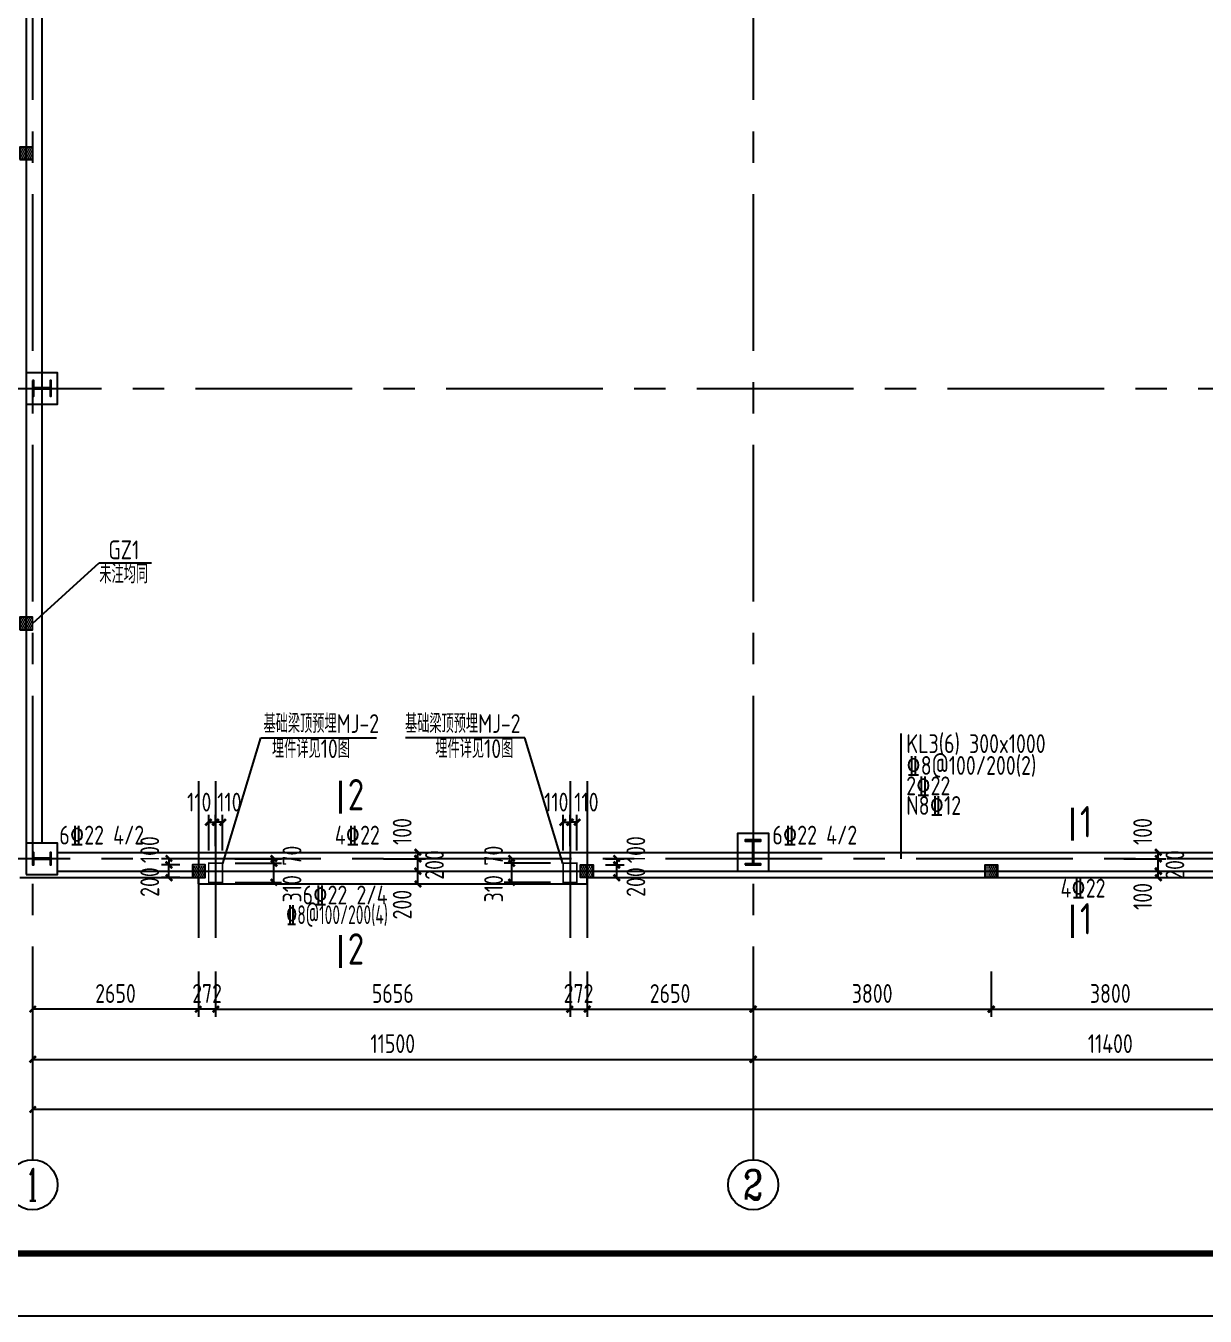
# Model space of a CAD drawing. Header units: millimetres. Extents: x 866309 to 879639, y 39442 to 44891.
# Drawn here: x 869494.7 to 869682.9, y 39448.6 to 39654.4 of the extents above; entities that cross this region are included whole.
import ezdxf
from ezdxf.enums import TextEntityAlignment as Align

# ---------------------------------------------------------------- set-up
doc = ezdxf.new("R2010")
doc.units = ezdxf.units.MM
doc.header["$LTSCALE"] = 1000
doc.header["$MEASUREMENT"] = 0
doc.linetypes.add('CENTER', pattern=[2, 1.25, -0.25, 0.25, -0.25])
doc.linetypes.add('DOTE', pattern=[2.42, 2, -0.2, 0.02, -0.2])
doc.layers.add('1', color=4, linetype='Continuous', lineweight=70)
for name, color, linetype in [('AXIS', 3, 'Continuous'), ('AXIS_TEXT', 7, 'Continuous'), ('DIM', 7, 'Continuous'), ('DOTE', 1, 'DOTE'), ('M_Prof', 2, 'Continuous'), ('PUB_DIM', 3, 'Continuous'), ('尺寸标注', 7, 'Continuous'), ('层14', 2, 'Continuous'), ('标注', 7, 'Continuous'), ('梁', 4, 'Continuous'), ('梁集中标注', 2, 'Continuous')]:
    doc.layers.add(name, color=color, linetype=linetype)
doc.styles.add('_TCH_AXIS', font='COMPLEX', dxfattribs={"bigfont": 'GBCBIG'})
doc.styles.add('COMPLEX', font='COMPLEX')
doc.styles.add('GBHZ', font='gbenor.shx', dxfattribs={"width": 0.9, "bigfont": 'gbcbig.shx'})
doc.dimstyles.new('Y100', dxfattribs={"dimscale": 0, "dimtxt": 3, "dimasz": 0.01, "dimexe": 1.2, "dimexo": 2, "dimgap": 1, "dimtad": 1, "dimdec": 0, "dimlfac": 100, "dimzin": 0, "dimdsep": 46, "dimtxsty": 'GBHZ', "dimblk": 'DX', "dimcen": 0.09, "dimdle": 1, "dimclrd": 7, "dimclre": 7, "dimclrt": 7, "dimadec": 0, "dimazin": 0, "dimtfac": 1, "dimtdec": 0, "dimtix": 1, "dimtmove": 2, "dimatfit": 3, "dimldrblk": 'DX', "dimfxl": 0, "dimtolj": 1, "dimtzin": 0, "dimarcsym": 0})
pattern_1 = [(0, (0.5, 0), (0.15625, 0.3125), [0, -0.3125])]

# ---------------------------------------------------------------- blocks, each defined once
blk = doc.blocks.new('_AXISO')
blk.add_circle((0, 0), 0.5)
at = {"layer": 'AXIS_TEXT', "style": 'COMPLEX', "width": 1.041667}
blk.add_attdef('A', text='', height=0.56, dxfattribs=at).set_placement((-0.25, -0.28), (0.25, -0.28), align=Align.FIT)
blk = doc.blocks.new('DX')
at = {"color": 0, "linetype": 'ByBlock', "const_width": 40}
blk.add_lwpolyline([(-54, -51), (46, 49)], dxfattribs=at)
blk = doc.blocks.new('*D1641')
at = {"layer": 'Defpoints', "color": 0, "transparency": 16777216}
for p in [(869495.8, 39505.59), (869610.8, 39505.59), (869610.8, 39489.59)]:
    blk.add_point(p, dxfattribs=at)
at = {"layer": 'dim', "color": 7, "lineweight": -2, "transparency": 16777216}
for p, q in [((869495.8, 39503.59), (869495.8, 39488.39)), ((869610.8, 39503.59), (869610.8, 39488.39)), ((869495.81, 39489.59), (869610.79, 39489.59))]:
    blk.add_line(p, q, dxfattribs=at)
at = {"layer": 'dim', "color": 7, "lineweight": -2, "transparency": 16777216, "xscale": 0.01, "yscale": 0.01, "zscale": 0.01, "rotation": 180}
blk.add_blockref('DX', (869495.8, 39489.59), dxfattribs=at)
at = {"layer": 'dim', "color": 7, "lineweight": -2, "transparency": 16777216, "xscale": 0.01, "yscale": 0.01, "zscale": 0.01}
blk.add_blockref('DX', (869610.8, 39489.59), dxfattribs=at)
at = {"layer": 'dim', "color": 7, "transparency": 16777216, "insert": (869553.3, 39492.09), "char_height": 3, "attachment_point": 5, "style": 'GBHZ'}
blk.add_mtext('\\A1;11500', dxfattribs=at)
blk = doc.blocks.new('*D1642')
at = {"layer": 'Defpoints', "color": 0, "transparency": 16777216}
for p in [(869610.8, 39505.59), (869724.8, 39505.59), (869724.8, 39489.59)]:
    blk.add_point(p, dxfattribs=at)
at = {"layer": 'dim', "color": 7, "lineweight": -2, "transparency": 16777216}
for p, q in [((869610.8, 39503.59), (869610.8, 39488.39)), ((869724.8, 39503.59), (869724.8, 39488.39)), ((869610.81, 39489.59), (869724.79, 39489.59))]:
    blk.add_line(p, q, dxfattribs=at)
at = {"layer": 'dim', "color": 7, "lineweight": -2, "transparency": 16777216, "xscale": 0.01, "yscale": 0.01, "zscale": 0.01, "rotation": 180}
blk.add_blockref('DX', (869610.8, 39489.59), dxfattribs=at)
at = {"layer": 'dim', "color": 7, "lineweight": -2, "transparency": 16777216, "xscale": 0.01, "yscale": 0.01, "zscale": 0.01}
blk.add_blockref('DX', (869724.8, 39489.59), dxfattribs=at)
at = {"layer": 'dim', "color": 7, "transparency": 16777216, "insert": (869667.8, 39492.09), "char_height": 3, "attachment_point": 5, "style": 'GBHZ'}
blk.add_mtext('\\A1;11400', dxfattribs=at)
blk = doc.blocks.new('*D1647')
at = {"layer": 'Defpoints', "color": 0, "transparency": 16777216}
for p in [(869495.8, 39505.59), (869965.8, 39505.59), (869495.8, 39481.59)]:
    blk.add_point(p, dxfattribs=at)
at = {"layer": 'dim', "color": 7, "lineweight": -2, "transparency": 16777216}
for p, q in [((869495.8, 39503.59), (869495.8, 39480.39)), ((869965.8, 39503.59), (869965.8, 39480.39)), ((869965.79, 39481.59), (869495.81, 39481.59))]:
    blk.add_line(p, q, dxfattribs=at)
at = {"layer": 'dim', "color": 7, "lineweight": -2, "transparency": 16777216, "xscale": 0.01, "yscale": 0.01, "zscale": 0.01, "rotation": 180}
blk.add_blockref('DX', (869495.8, 39481.59), dxfattribs=at)
at = {"layer": 'dim', "color": 7, "lineweight": -2, "transparency": 16777216, "xscale": 0.01, "yscale": 0.01, "zscale": 0.01}
blk.add_blockref('DX', (869965.8, 39481.59), dxfattribs=at)
at = {"layer": 'dim', "color": 7, "transparency": 16777216, "insert": (869730.8, 39484.09), "char_height": 3, "attachment_point": 5, "style": 'GBHZ'}
blk.add_mtext('\\A1;47000', dxfattribs=at)
blk = doc.blocks.new('*D4614')
at = {"layer": 'Defpoints', "color": 0, "transparency": 16777216}
for p in [(869525.02, 39505.59), (869581.58, 39505.59), (869581.58, 39497.59)]:
    blk.add_point(p, dxfattribs=at)
at = {"layer": '层14', "color": 7, "lineweight": -2, "transparency": 16777216}
for p, q in [((869525.02, 39503.59), (869525.02, 39496.39)), ((869581.58, 39503.59), (869581.58, 39496.39)), ((869525.03, 39497.59), (869581.57, 39497.59))]:
    blk.add_line(p, q, dxfattribs=at)
at = {"layer": '层14', "color": 7, "lineweight": -2, "transparency": 16777216, "xscale": 0.01, "yscale": 0.01, "zscale": 0.01, "rotation": 180}
blk.add_blockref('DX', (869525.02, 39497.59), dxfattribs=at)
at = {"layer": '层14', "color": 7, "lineweight": -2, "transparency": 16777216, "xscale": 0.01, "yscale": 0.01, "zscale": 0.01}
blk.add_blockref('DX', (869581.58, 39497.59), dxfattribs=at)
at = {"layer": '层14', "color": 7, "transparency": 16777216, "insert": (869553.3, 39500.09), "char_height": 3, "attachment_point": 5, "style": 'GBHZ'}
blk.add_mtext('\\A1;5656', dxfattribs=at)
blk = doc.blocks.new('*D4615')
at = {"layer": 'Defpoints', "color": 0, "transparency": 16777216}
for p in [(869581.58, 39527.4), (869581.58, 39521.59), (869582.68, 39520.89)]:
    blk.add_point(p, dxfattribs=at)
at = {"layer": '标注', "color": 7, "lineweight": -2, "transparency": 16777216}
for p, q in [((869581.58, 39523.59), (869581.58, 39528.6)), ((869582.68, 39522.89), (869582.68, 39528.6)), ((869581.57, 39527.4), (869581.56, 39527.4)), ((869582.68, 39527.4), (869581.58, 39527.4)), ((869582.69, 39527.4), (869582.7, 39527.4))]:
    blk.add_line(p, q, dxfattribs=at)
at = {"layer": '标注', "color": 7, "lineweight": -2, "transparency": 16777216, "xscale": 0.01, "yscale": 0.01, "zscale": 0.01}
blk.add_blockref('DX', (869581.58, 39527.4), dxfattribs=at)
at = {"layer": '标注', "color": 7, "lineweight": -2, "transparency": 16777216, "xscale": 0.01, "yscale": 0.01, "zscale": 0.01, "rotation": 180}
blk.add_blockref('DX', (869582.68, 39527.4), dxfattribs=at)
at = {"layer": '标注', "color": 7, "transparency": 16777216, "insert": (869584.2, 39530.61), "char_height": 3, "attachment_point": 5, "style": 'GBHZ'}
blk.add_mtext('\\A1;110', dxfattribs=at)
blk = doc.blocks.new('*D4616')
at = {"layer": 'Defpoints', "color": 0, "transparency": 16777216}
for p in [(869581.58, 39527.4), (869580.48, 39520.89), (869581.58, 39521.59)]:
    blk.add_point(p, dxfattribs=at)
at = {"layer": '标注', "color": 7, "lineweight": -2, "transparency": 16777216}
for p, q in [((869580.48, 39522.89), (869580.48, 39528.6)), ((869581.58, 39523.59), (869581.58, 39528.6)), ((869580.47, 39527.4), (869580.46, 39527.4)), ((869580.48, 39527.4), (869581.58, 39527.4)), ((869581.59, 39527.4), (869581.6, 39527.4))]:
    blk.add_line(p, q, dxfattribs=at)
at = {"layer": '标注', "color": 7, "lineweight": -2, "transparency": 16777216, "xscale": 0.01, "yscale": 0.01, "zscale": 0.01}
blk.add_blockref('DX', (869580.48, 39527.4), dxfattribs=at)
at = {"layer": '标注', "color": 7, "lineweight": -2, "transparency": 16777216, "xscale": 0.01, "yscale": 0.01, "zscale": 0.01, "rotation": 180}
blk.add_blockref('DX', (869581.58, 39527.4), dxfattribs=at)
at = {"layer": '标注', "color": 7, "transparency": 16777216, "insert": (869579.39, 39530.61), "char_height": 3, "attachment_point": 5, "style": 'GBHZ'}
blk.add_mtext('\\A1;110', dxfattribs=at)
blk = doc.blocks.new('*D4617')
at = {"layer": 'Defpoints', "color": 0, "transparency": 16777216}
for p in [(869572.27, 39520.89), (869580.48, 39520.89), (869580.48, 39517.79)]:
    blk.add_point(p, dxfattribs=at)
at = {"layer": '标注', "color": 7, "lineweight": -2, "transparency": 16777216}
for p, q in [((869578.48, 39520.89), (869571.07, 39520.89)), ((869572.27, 39517.8), (869572.27, 39520.88)), ((869578.48, 39517.79), (869571.07, 39517.79))]:
    blk.add_line(p, q, dxfattribs=at)
at = {"layer": '标注', "color": 7, "lineweight": -2, "transparency": 16777216, "xscale": 0.01, "yscale": 0.01, "zscale": 0.01}
for p, rotation in [((869572.27, 39520.89), 90), ((869572.27, 39517.79), 270)]:
    blk.add_blockref('DX', p, dxfattribs=dict(at, rotation=rotation))
at = {"layer": '标注', "color": 7, "transparency": 16777216, "insert": (869569.39, 39516.8), "char_height": 3, "attachment_point": 5, "rotation": 90, "style": 'GBHZ'}
blk.add_mtext('\\A1;310', dxfattribs=at)
blk = doc.blocks.new('*D4618')
at = {"layer": 'Defpoints', "color": 0, "transparency": 16777216}
for p in [(869572.27, 39521.59), (869580.48, 39520.89), (869580.49, 39521.59)]:
    blk.add_point(p, dxfattribs=at)
at = {"layer": '标注', "color": 7, "lineweight": -2, "transparency": 16777216}
for p, q in [((869578.49, 39521.59), (869571.07, 39521.59)), ((869578.48, 39520.89), (869571.07, 39520.89)), ((869572.27, 39521.6), (869572.27, 39521.61)), ((869572.27, 39520.89), (869572.27, 39521.59)), ((869572.27, 39520.88), (869572.27, 39520.87))]:
    blk.add_line(p, q, dxfattribs=at)
at = {"layer": '标注', "color": 7, "lineweight": -2, "transparency": 16777216, "xscale": 0.01, "yscale": 0.01, "zscale": 0.01}
for p, rotation in [((869572.27, 39521.59), 270), ((869572.27, 39520.89), 90)]:
    blk.add_blockref('DX', p, dxfattribs=dict(at, rotation=rotation))
at = {"layer": '标注', "color": 7, "transparency": 16777216, "insert": (869569.39, 39522.07), "char_height": 3, "attachment_point": 5, "rotation": 90, "style": 'GBHZ'}
blk.add_mtext('\\A1;70', dxfattribs=at)
blk = doc.blocks.new('*D4619')
at = {"layer": 'Defpoints', "color": 0, "transparency": 16777216}
for p in [(869585.27, 39520.59), (869589.03, 39520.59), (869585.27, 39518.59)]:
    blk.add_point(p, dxfattribs=at)
at = {"layer": '标注', "color": 7, "lineweight": -2, "transparency": 16777216}
for p, q in [((869587.27, 39520.59), (869590.23, 39520.59)), ((869589.03, 39520.6), (869589.03, 39520.61)), ((869589.03, 39518.59), (869589.03, 39520.59)), ((869587.27, 39518.59), (869590.23, 39518.59)), ((869589.03, 39518.58), (869589.03, 39518.57))]:
    blk.add_line(p, q, dxfattribs=at)
at = {"layer": '标注', "color": 7, "lineweight": -2, "transparency": 16777216, "xscale": 0.01, "yscale": 0.01, "zscale": 0.01}
for p, rotation in [((869589.03, 39520.59), 270), ((869589.03, 39518.59), 90)]:
    blk.add_blockref('DX', p, dxfattribs=dict(at, rotation=rotation))
at = {"layer": '标注', "color": 7, "transparency": 16777216, "insert": (869592.09, 39517.86), "char_height": 3, "attachment_point": 5, "rotation": 90, "style": 'GBHZ'}
blk.add_mtext('\\A1;200', dxfattribs=at)
blk = doc.blocks.new('*D4620')
at = {"layer": 'Defpoints', "color": 0, "transparency": 16777216}
for p in [(869585.27, 39521.59), (869585.27, 39520.59), (869589.03, 39520.59)]:
    blk.add_point(p, dxfattribs=at)
at = {"layer": '标注', "color": 7, "lineweight": -2, "transparency": 16777216}
for p, q in [((869587.27, 39521.59), (869590.23, 39521.59)), ((869587.27, 39520.59), (869590.23, 39520.59)), ((869589.03, 39521.6), (869589.03, 39521.61)), ((869589.03, 39521.59), (869589.03, 39520.59)), ((869589.03, 39520.58), (869589.03, 39520.57))]:
    blk.add_line(p, q, dxfattribs=at)
at = {"layer": '标注', "color": 7, "lineweight": -2, "transparency": 16777216, "xscale": 0.01, "yscale": 0.01, "zscale": 0.01}
for p, rotation in [((869589.03, 39521.59), 270), ((869589.03, 39520.59), 90)]:
    blk.add_blockref('DX', p, dxfattribs=dict(at, rotation=rotation))
at = {"layer": '标注', "color": 7, "transparency": 16777216, "insert": (869592.09, 39523.03), "char_height": 3, "attachment_point": 5, "rotation": 90, "style": 'GBHZ'}
blk.add_mtext('\\A1;100', dxfattribs=at)
blk = doc.blocks.new('*D4621')
at = {"layer": 'Defpoints', "color": 0, "transparency": 16777216}
for p in [(869581.58, 39505.59), (869584.3, 39505.59), (869584.3, 39497.59)]:
    blk.add_point(p, dxfattribs=at)
at = {"layer": '层14', "color": 7, "lineweight": -2, "transparency": 16777216}
for p, q in [((869581.58, 39503.59), (869581.58, 39496.39)), ((869584.3, 39503.59), (869584.3, 39496.39)), ((869581.57, 39497.59), (869581.56, 39497.59)), ((869581.58, 39497.59), (869584.3, 39497.59)), ((869584.31, 39497.59), (869584.32, 39497.59))]:
    blk.add_line(p, q, dxfattribs=at)
at = {"layer": '层14', "color": 7, "lineweight": -2, "transparency": 16777216, "xscale": 0.01, "yscale": 0.01, "zscale": 0.01}
blk.add_blockref('DX', (869581.58, 39497.59), dxfattribs=at)
at = {"layer": '层14', "color": 7, "lineweight": -2, "transparency": 16777216, "xscale": 0.01, "yscale": 0.01, "zscale": 0.01, "rotation": 180}
blk.add_blockref('DX', (869584.3, 39497.59), dxfattribs=at)
at = {"layer": '层14', "color": 7, "transparency": 16777216, "insert": (869582.94, 39500.09), "char_height": 3, "attachment_point": 5, "style": 'GBHZ'}
blk.add_mtext('\\A1;272', dxfattribs=at)
blk = doc.blocks.new('*D4622')
at = {"layer": 'Defpoints', "color": 0, "transparency": 16777216}
for p in [(869584.3, 39505.59), (869610.8, 39505.59), (869610.8, 39497.59)]:
    blk.add_point(p, dxfattribs=at)
at = {"layer": '层14', "color": 7, "lineweight": -2, "transparency": 16777216}
for p, q in [((869584.3, 39503.59), (869584.3, 39496.39)), ((869610.8, 39503.59), (869610.8, 39496.39)), ((869584.31, 39497.59), (869610.79, 39497.59))]:
    blk.add_line(p, q, dxfattribs=at)
at = {"layer": '层14', "color": 7, "lineweight": -2, "transparency": 16777216, "xscale": 0.01, "yscale": 0.01, "zscale": 0.01, "rotation": 180}
blk.add_blockref('DX', (869584.3, 39497.59), dxfattribs=at)
at = {"layer": '层14', "color": 7, "lineweight": -2, "transparency": 16777216, "xscale": 0.01, "yscale": 0.01, "zscale": 0.01}
blk.add_blockref('DX', (869610.8, 39497.59), dxfattribs=at)
at = {"layer": '层14', "color": 7, "transparency": 16777216, "insert": (869597.55, 39500.09), "char_height": 3, "attachment_point": 5, "style": 'GBHZ'}
blk.add_mtext('\\A1;2650', dxfattribs=at)
blk = doc.blocks.new('*D4643')
at = {"layer": 'Defpoints', "color": 0, "transparency": 16777216}
for p in [(869610.8, 39505.59), (869648.8, 39505.59), (869648.8, 39497.59)]:
    blk.add_point(p, dxfattribs=at)
at = {"layer": '层14', "color": 7, "lineweight": -2, "transparency": 16777216}
for p, q in [((869610.8, 39503.59), (869610.8, 39496.39)), ((869648.8, 39503.59), (869648.8, 39496.39)), ((869610.81, 39497.59), (869648.79, 39497.59))]:
    blk.add_line(p, q, dxfattribs=at)
at = {"layer": '层14', "color": 7, "lineweight": -2, "transparency": 16777216, "xscale": 0.01, "yscale": 0.01, "zscale": 0.01, "rotation": 180}
blk.add_blockref('DX', (869610.8, 39497.59), dxfattribs=at)
at = {"layer": '层14', "color": 7, "lineweight": -2, "transparency": 16777216, "xscale": 0.01, "yscale": 0.01, "zscale": 0.01}
blk.add_blockref('DX', (869648.8, 39497.59), dxfattribs=at)
at = {"layer": '层14', "color": 7, "transparency": 16777216, "insert": (869629.8, 39500.09), "char_height": 3, "attachment_point": 5, "style": 'GBHZ'}
blk.add_mtext('\\A1;3800', dxfattribs=at)
blk = doc.blocks.new('*D4644')
at = {"layer": 'Defpoints', "color": 0, "transparency": 16777216}
for p in [(869648.8, 39505.59), (869686.8, 39505.59), (869686.8, 39497.59)]:
    blk.add_point(p, dxfattribs=at)
at = {"layer": '层14', "color": 7, "lineweight": -2, "transparency": 16777216}
for p, q in [((869648.8, 39503.59), (869648.8, 39496.39)), ((869686.8, 39503.59), (869686.8, 39496.39)), ((869648.81, 39497.59), (869686.79, 39497.59))]:
    blk.add_line(p, q, dxfattribs=at)
at = {"layer": '层14', "color": 7, "lineweight": -2, "transparency": 16777216, "xscale": 0.01, "yscale": 0.01, "zscale": 0.01, "rotation": 180}
blk.add_blockref('DX', (869648.8, 39497.59), dxfattribs=at)
at = {"layer": '层14', "color": 7, "lineweight": -2, "transparency": 16777216, "xscale": 0.01, "yscale": 0.01, "zscale": 0.01}
blk.add_blockref('DX', (869686.8, 39497.59), dxfattribs=at)
at = {"layer": '层14', "color": 7, "transparency": 16777216, "insert": (869667.8, 39500.09), "char_height": 3, "attachment_point": 5, "style": 'GBHZ'}
blk.add_mtext('\\A1;3800', dxfattribs=at)
blk = doc.blocks.new('*D4646')
at = {"layer": 'Defpoints', "color": 0, "transparency": 16777216}
for p in [(869667.98, 39519.59), (869667.98, 39518.59), (869675.46, 39519.59)]:
    blk.add_point(p, dxfattribs=at)
at = {"layer": '梁', "color": 7, "lineweight": -2, "transparency": 16777216}
for p, q in [((869669.98, 39519.59), (869676.66, 39519.59)), ((869669.98, 39518.59), (869676.66, 39518.59)), ((869675.46, 39519.6), (869675.46, 39519.61)), ((869675.46, 39518.59), (869675.46, 39519.59)), ((869675.46, 39518.58), (869675.46, 39518.57))]:
    blk.add_line(p, q, dxfattribs=at)
at = {"layer": '梁', "color": 7, "lineweight": -2, "transparency": 16777216, "xscale": 0.01, "yscale": 0.01, "zscale": 0.01}
for p, rotation in [((869675.46, 39519.59), 270), ((869675.46, 39518.59), 90)]:
    blk.add_blockref('DX', p, dxfattribs=dict(at, rotation=rotation))
at = {"layer": '梁', "color": 7, "transparency": 16777216, "insert": (869672.96, 39515.57), "char_height": 3, "attachment_point": 5, "rotation": 90, "style": 'GBHZ'}
blk.add_mtext('\\A1;100', dxfattribs=at)
blk = doc.blocks.new('*D4647')
at = {"layer": 'Defpoints', "color": 0, "transparency": 16777216}
for p in [(869667.98, 39521.59), (869675.46, 39521.59), (869667.98, 39519.59)]:
    blk.add_point(p, dxfattribs=at)
at = {"layer": '梁', "color": 7, "lineweight": -2, "transparency": 16777216}
for p, q in [((869669.98, 39521.59), (869676.66, 39521.59)), ((869675.46, 39521.6), (869675.46, 39521.61)), ((869675.46, 39519.59), (869675.46, 39521.59)), ((869669.98, 39519.59), (869676.66, 39519.59)), ((869675.46, 39519.58), (869675.46, 39519.57))]:
    blk.add_line(p, q, dxfattribs=at)
at = {"layer": '梁', "color": 7, "lineweight": -2, "transparency": 16777216, "xscale": 0.01, "yscale": 0.01, "zscale": 0.01}
for p, rotation in [((869675.46, 39521.59), 270), ((869675.46, 39519.59), 90)]:
    blk.add_blockref('DX', p, dxfattribs=dict(at, rotation=rotation))
at = {"layer": '梁', "color": 7, "transparency": 16777216, "insert": (869678.11, 39520.59), "char_height": 3, "attachment_point": 5, "rotation": 90, "style": 'GBHZ'}
blk.add_mtext('\\A1;200', dxfattribs=at)
blk = doc.blocks.new('*D4648')
at = {"layer": 'Defpoints', "color": 0, "transparency": 16777216}
for p in [(869667.98, 39522.59), (869675.46, 39522.59), (869667.98, 39521.59)]:
    blk.add_point(p, dxfattribs=at)
at = {"layer": '梁', "color": 7, "lineweight": -2, "transparency": 16777216}
for p, q in [((869669.98, 39522.59), (869676.66, 39522.59)), ((869675.46, 39522.6), (869675.46, 39522.61)), ((869675.46, 39521.59), (869675.46, 39522.59)), ((869669.98, 39521.59), (869676.66, 39521.59)), ((869675.46, 39521.58), (869675.46, 39521.57))]:
    blk.add_line(p, q, dxfattribs=at)
at = {"layer": '梁', "color": 7, "lineweight": -2, "transparency": 16777216, "xscale": 0.01, "yscale": 0.01, "zscale": 0.01}
for p, rotation in [((869675.46, 39522.59), 270), ((869675.46, 39521.59), 90)]:
    blk.add_blockref('DX', p, dxfattribs=dict(at, rotation=rotation))
at = {"layer": '梁', "color": 7, "transparency": 16777216, "insert": (869672.96, 39525.92), "char_height": 3, "attachment_point": 5, "rotation": 90, "style": 'GBHZ'}
blk.add_mtext('\\A1;100', dxfattribs=at)
blk = doc.blocks.new('*D4649')
at = {"layer": 'Defpoints', "color": 0, "transparency": 16777216}
for p in [(869549.81, 39519.59), (869557.3, 39519.59), (869549.81, 39517.59)]:
    blk.add_point(p, dxfattribs=at)
at = {"layer": '梁', "color": 7, "lineweight": -2, "transparency": 16777216}
for p, q in [((869551.81, 39519.59), (869558.5, 39519.59)), ((869557.3, 39519.6), (869557.3, 39519.61)), ((869557.3, 39517.59), (869557.3, 39519.59)), ((869551.81, 39517.59), (869558.5, 39517.59)), ((869557.3, 39517.58), (869557.3, 39517.57))]:
    blk.add_line(p, q, dxfattribs=at)
at = {"layer": '梁', "color": 7, "lineweight": -2, "transparency": 16777216, "xscale": 0.01, "yscale": 0.01, "zscale": 0.01}
for p, rotation in [((869557.3, 39519.59), 270), ((869557.3, 39517.59), 90)]:
    blk.add_blockref('DX', p, dxfattribs=dict(at, rotation=rotation))
at = {"layer": '梁', "color": 7, "transparency": 16777216, "insert": (869554.8, 39514.26), "char_height": 3, "attachment_point": 5, "rotation": 90, "style": 'GBHZ'}
blk.add_mtext('\\A1;200', dxfattribs=at)
blk = doc.blocks.new('*D4650')
at = {"layer": 'Defpoints', "color": 0, "transparency": 16777216}
for p in [(869549.81, 39521.59), (869557.3, 39521.59), (869549.81, 39519.59)]:
    blk.add_point(p, dxfattribs=at)
at = {"layer": '梁', "color": 7, "lineweight": -2, "transparency": 16777216}
for p, q in [((869551.81, 39521.59), (869558.5, 39521.59)), ((869557.3, 39521.6), (869557.3, 39521.61)), ((869557.3, 39519.59), (869557.3, 39521.59)), ((869551.81, 39519.59), (869558.5, 39519.59)), ((869557.3, 39519.58), (869557.3, 39519.57))]:
    blk.add_line(p, q, dxfattribs=at)
at = {"layer": '梁', "color": 7, "lineweight": -2, "transparency": 16777216, "xscale": 0.01, "yscale": 0.01, "zscale": 0.01}
for p, rotation in [((869557.3, 39521.59), 270), ((869557.3, 39519.59), 90)]:
    blk.add_blockref('DX', p, dxfattribs=dict(at, rotation=rotation))
at = {"layer": '梁', "color": 7, "transparency": 16777216, "insert": (869559.95, 39520.59), "char_height": 3, "attachment_point": 5, "rotation": 90, "style": 'GBHZ'}
blk.add_mtext('\\A1;200', dxfattribs=at)
blk = doc.blocks.new('*D4651')
at = {"layer": 'Defpoints', "color": 0, "transparency": 16777216}
for p in [(869549.81, 39522.59), (869557.3, 39522.59), (869549.81, 39521.59)]:
    blk.add_point(p, dxfattribs=at)
at = {"layer": '梁', "color": 7, "lineweight": -2, "transparency": 16777216}
for p, q in [((869551.81, 39522.59), (869558.5, 39522.59)), ((869557.3, 39522.6), (869557.3, 39522.61)), ((869557.3, 39521.59), (869557.3, 39522.59)), ((869551.81, 39521.59), (869558.5, 39521.59)), ((869557.3, 39521.58), (869557.3, 39521.57))]:
    blk.add_line(p, q, dxfattribs=at)
at = {"layer": '梁', "color": 7, "lineweight": -2, "transparency": 16777216, "xscale": 0.01, "yscale": 0.01, "zscale": 0.01}
for p, rotation in [((869557.3, 39522.59), 270), ((869557.3, 39521.59), 90)]:
    blk.add_blockref('DX', p, dxfattribs=dict(at, rotation=rotation))
at = {"layer": '梁', "color": 7, "transparency": 16777216, "insert": (869554.8, 39525.92), "char_height": 3, "attachment_point": 5, "rotation": 90, "style": 'GBHZ'}
blk.add_mtext('\\A1;100', dxfattribs=at)
blk = doc.blocks.new('*D4951')
at = {"layer": 'Defpoints', "color": 0, "transparency": 16777216}
for p in [(869525.02, 39527.4), (869523.92, 39520.89), (869525.02, 39521.59)]:
    blk.add_point(p, dxfattribs=at)
at = {"layer": '标注', "color": 7, "lineweight": -2, "transparency": 16777216}
for p, q in [((869523.92, 39522.89), (869523.92, 39528.6)), ((869525.02, 39523.59), (869525.02, 39528.6)), ((869523.91, 39527.4), (869523.9, 39527.4)), ((869523.92, 39527.4), (869525.02, 39527.4)), ((869525.03, 39527.4), (869525.04, 39527.4))]:
    blk.add_line(p, q, dxfattribs=at)
at = {"layer": '标注', "color": 7, "lineweight": -2, "transparency": 16777216, "xscale": 0.01, "yscale": 0.01, "zscale": 0.01}
blk.add_blockref('DX', (869523.92, 39527.4), dxfattribs=at)
at = {"layer": '标注', "color": 7, "lineweight": -2, "transparency": 16777216, "xscale": 0.01, "yscale": 0.01, "zscale": 0.01, "rotation": 180}
blk.add_blockref('DX', (869525.02, 39527.4), dxfattribs=at)
at = {"layer": '标注', "color": 7, "transparency": 16777216, "insert": (869522.41, 39530.61), "char_height": 3, "attachment_point": 5, "style": 'GBHZ'}
blk.add_mtext('\\A1;110', dxfattribs=at)
blk = doc.blocks.new('*D4952')
at = {"layer": 'Defpoints', "color": 0, "transparency": 16777216}
for p in [(869525.02, 39527.4), (869525.02, 39521.59), (869526.12, 39520.89)]:
    blk.add_point(p, dxfattribs=at)
at = {"layer": '标注', "color": 7, "lineweight": -2, "transparency": 16777216}
for p, q in [((869525.02, 39523.59), (869525.02, 39528.6)), ((869526.12, 39522.89), (869526.12, 39528.6)), ((869525.01, 39527.4), (869525, 39527.4)), ((869526.12, 39527.4), (869525.02, 39527.4)), ((869526.13, 39527.4), (869526.14, 39527.4))]:
    blk.add_line(p, q, dxfattribs=at)
at = {"layer": '标注', "color": 7, "lineweight": -2, "transparency": 16777216, "xscale": 0.01, "yscale": 0.01, "zscale": 0.01}
blk.add_blockref('DX', (869525.02, 39527.4), dxfattribs=at)
at = {"layer": '标注', "color": 7, "lineweight": -2, "transparency": 16777216, "xscale": 0.01, "yscale": 0.01, "zscale": 0.01, "rotation": 180}
blk.add_blockref('DX', (869526.12, 39527.4), dxfattribs=at)
at = {"layer": '标注', "color": 7, "transparency": 16777216, "insert": (869527.22, 39530.61), "char_height": 3, "attachment_point": 5, "style": 'GBHZ'}
blk.add_mtext('\\A1;110', dxfattribs=at)
blk = doc.blocks.new('*D4953')
at = {"layer": 'Defpoints', "color": 0, "transparency": 16777216}
for p in [(869526.12, 39520.89), (869534.33, 39520.89), (869526.12, 39517.79)]:
    blk.add_point(p, dxfattribs=at)
at = {"layer": '标注', "color": 7, "lineweight": -2, "transparency": 16777216}
for p, q in [((869528.12, 39520.89), (869535.53, 39520.89)), ((869534.33, 39517.8), (869534.33, 39520.88)), ((869528.12, 39517.79), (869535.53, 39517.79))]:
    blk.add_line(p, q, dxfattribs=at)
at = {"layer": '标注', "color": 7, "lineweight": -2, "transparency": 16777216, "xscale": 0.01, "yscale": 0.01, "zscale": 0.01}
for p, rotation in [((869534.33, 39520.89), 90), ((869534.33, 39517.79), 270)]:
    blk.add_blockref('DX', p, dxfattribs=dict(at, rotation=rotation))
at = {"layer": '标注', "color": 7, "transparency": 16777216, "insert": (869537.22, 39516.8), "char_height": 3, "attachment_point": 5, "rotation": 90, "style": 'GBHZ'}
blk.add_mtext('\\A1;310', dxfattribs=at)
blk = doc.blocks.new('*D4954')
at = {"layer": 'Defpoints', "color": 0, "transparency": 16777216}
for p in [(869526.11, 39521.59), (869526.12, 39520.89), (869534.33, 39521.59)]:
    blk.add_point(p, dxfattribs=at)
at = {"layer": '标注', "color": 7, "lineweight": -2, "transparency": 16777216}
for p, q in [((869528.11, 39521.59), (869535.53, 39521.59)), ((869528.12, 39520.89), (869535.53, 39520.89)), ((869534.33, 39521.6), (869534.33, 39521.61)), ((869534.33, 39520.89), (869534.33, 39521.59)), ((869534.33, 39520.88), (869534.33, 39520.87))]:
    blk.add_line(p, q, dxfattribs=at)
at = {"layer": '标注', "color": 7, "lineweight": -2, "transparency": 16777216, "xscale": 0.01, "yscale": 0.01, "zscale": 0.01}
for p, rotation in [((869534.33, 39521.59), 270), ((869534.33, 39520.89), 90)]:
    blk.add_blockref('DX', p, dxfattribs=dict(at, rotation=rotation))
at = {"layer": '标注', "color": 7, "transparency": 16777216, "insert": (869537.22, 39522.07), "char_height": 3, "attachment_point": 5, "rotation": 90, "style": 'GBHZ'}
blk.add_mtext('\\A1;70', dxfattribs=at)
blk = doc.blocks.new('*D4955')
at = {"layer": 'Defpoints', "color": 0, "transparency": 16777216}
for p in [(869517.58, 39520.59), (869521.33, 39520.59), (869521.33, 39518.59)]:
    blk.add_point(p, dxfattribs=at)
at = {"layer": '标注', "color": 7, "lineweight": -2, "transparency": 16777216}
for p, q in [((869519.33, 39520.59), (869516.38, 39520.59)), ((869517.58, 39520.6), (869517.58, 39520.61)), ((869517.58, 39518.59), (869517.58, 39520.59)), ((869519.33, 39518.59), (869516.38, 39518.59)), ((869517.58, 39518.58), (869517.58, 39518.57))]:
    blk.add_line(p, q, dxfattribs=at)
at = {"layer": '标注', "color": 7, "lineweight": -2, "transparency": 16777216, "xscale": 0.01, "yscale": 0.01, "zscale": 0.01}
for p, rotation in [((869517.58, 39520.59), 270), ((869517.58, 39518.59), 90)]:
    blk.add_blockref('DX', p, dxfattribs=dict(at, rotation=rotation))
at = {"layer": '标注', "color": 7, "transparency": 16777216, "insert": (869514.52, 39517.86), "char_height": 3, "attachment_point": 5, "rotation": 90, "style": 'GBHZ'}
blk.add_mtext('\\A1;200', dxfattribs=at)
blk = doc.blocks.new('*D4956')
at = {"layer": 'Defpoints', "color": 0, "transparency": 16777216}
for p in [(869517.58, 39520.59), (869521.33, 39521.59), (869521.33, 39520.59)]:
    blk.add_point(p, dxfattribs=at)
at = {"layer": '标注', "color": 7, "lineweight": -2, "transparency": 16777216}
for p, q in [((869519.33, 39521.59), (869516.38, 39521.59)), ((869519.33, 39520.59), (869516.38, 39520.59)), ((869517.58, 39521.6), (869517.58, 39521.61)), ((869517.58, 39521.59), (869517.58, 39520.59)), ((869517.58, 39520.58), (869517.58, 39520.57))]:
    blk.add_line(p, q, dxfattribs=at)
at = {"layer": '标注', "color": 7, "lineweight": -2, "transparency": 16777216, "xscale": 0.01, "yscale": 0.01, "zscale": 0.01}
for p, rotation in [((869517.58, 39521.59), 270), ((869517.58, 39520.59), 90)]:
    blk.add_blockref('DX', p, dxfattribs=dict(at, rotation=rotation))
at = {"layer": '标注', "color": 7, "transparency": 16777216, "insert": (869514.52, 39523.03), "char_height": 3, "attachment_point": 5, "rotation": 90, "style": 'GBHZ'}
blk.add_mtext('\\A1;100', dxfattribs=at)
blk = doc.blocks.new('*D4957')
at = {"layer": 'Defpoints', "color": 0, "transparency": 16777216}
for p in [(869522.3, 39505.59), (869525.02, 39505.59), (869522.3, 39497.59)]:
    blk.add_point(p, dxfattribs=at)
at = {"layer": '层14', "color": 7, "lineweight": -2, "transparency": 16777216}
for p, q in [((869522.3, 39503.59), (869522.3, 39496.39)), ((869525.02, 39503.59), (869525.02, 39496.39)), ((869522.29, 39497.59), (869522.28, 39497.59)), ((869525.02, 39497.59), (869522.3, 39497.59)), ((869525.03, 39497.59), (869525.04, 39497.59))]:
    blk.add_line(p, q, dxfattribs=at)
at = {"layer": '层14', "color": 7, "lineweight": -2, "transparency": 16777216, "xscale": 0.01, "yscale": 0.01, "zscale": 0.01}
blk.add_blockref('DX', (869522.3, 39497.59), dxfattribs=at)
at = {"layer": '层14', "color": 7, "lineweight": -2, "transparency": 16777216, "xscale": 0.01, "yscale": 0.01, "zscale": 0.01, "rotation": 180}
blk.add_blockref('DX', (869525.02, 39497.59), dxfattribs=at)
at = {"layer": '层14', "color": 7, "transparency": 16777216, "insert": (869523.66, 39500.09), "char_height": 3, "attachment_point": 5, "style": 'GBHZ'}
blk.add_mtext('\\A1;272', dxfattribs=at)
blk = doc.blocks.new('*D4958')
at = {"layer": 'Defpoints', "color": 0, "transparency": 16777216}
for p in [(869495.8, 39505.59), (869522.3, 39505.59), (869495.8, 39497.59)]:
    blk.add_point(p, dxfattribs=at)
at = {"layer": '层14', "color": 7, "lineweight": -2, "transparency": 16777216}
for p, q in [((869495.8, 39503.59), (869495.8, 39496.39)), ((869522.3, 39503.59), (869522.3, 39496.39)), ((869522.29, 39497.59), (869495.81, 39497.59))]:
    blk.add_line(p, q, dxfattribs=at)
at = {"layer": '层14', "color": 7, "lineweight": -2, "transparency": 16777216, "xscale": 0.01, "yscale": 0.01, "zscale": 0.01, "rotation": 180}
blk.add_blockref('DX', (869495.8, 39497.59), dxfattribs=at)
at = {"layer": '层14', "color": 7, "lineweight": -2, "transparency": 16777216, "xscale": 0.01, "yscale": 0.01, "zscale": 0.01}
blk.add_blockref('DX', (869522.3, 39497.59), dxfattribs=at)
at = {"layer": '层14', "color": 7, "transparency": 16777216, "insert": (869509.05, 39500.09), "char_height": 3, "attachment_point": 5, "style": 'GBHZ'}
blk.add_mtext('\\A1;2650', dxfattribs=at)

msp = doc.modelspace()

# ---------------------------------------------------------------- hatches: boundary and pattern name
at = {"layer": '层14'}
h = msp.add_hatch(dxfattribs=at)
h.set_pattern_fill('DOTS', color=256, scale=5)
h.paths.add_polyline_path([(869493.804, 39633.086), (869495.804, 39633.086), (869495.804, 39635.086), (869493.804, 39635.086)])
h = msp.add_hatch(dxfattribs=at)
h.set_pattern_fill('DOTS', color=256, scale=5)
h.paths.add_polyline_path([(869493.804, 39558.086), (869495.804, 39558.086), (869495.804, 39560.086), (869493.804, 39560.086)])
h = msp.add_hatch(dxfattribs=at)
h.set_pattern_fill('DOTS', color=256, scale=5)
h.set_pattern_definition(pattern_1)
h.paths.add_polyline_path([(869521.344, 39520.586), (869523.344, 39520.586), (869523.344, 39518.586), (869521.344, 39518.586)])
h = msp.add_hatch(dxfattribs=at)
h.set_pattern_fill('DOTS', color=256, scale=5)
h.set_pattern_definition(pattern_1)
h.paths.add_polyline_path([(869585.264, 39520.586), (869583.264, 39520.586), (869583.264, 39518.586), (869585.264, 39518.586)])
h = msp.add_hatch(dxfattribs=at)
h.set_pattern_fill('DOTS', color=256, scale=5)
h.paths.add_polyline_path([(869649.804, 39520.586), (869647.804, 39520.586), (869647.804, 39518.586), (869649.804, 39518.586)])

# ---------------------------------------------------------------- linework, layer by layer
msp.add_line((870241.527, 39448.627), (869400.527, 39448.627))
at = {"color": 0, "const_width": 1}
msp.add_lwpolyline([(870231.527, 39458.627), (869425.527, 39458.627), (869425.527, 40032.627), (870231.527, 40032.627)], close=True, dxfattribs=at)
for points in [[(869494.804, 39594.086), (869499.804, 39594.086), (869499.804, 39599.086), (869494.804, 39599.086)], [(869494.804, 39519.086), (869499.804, 39519.086), (869499.804, 39524.086), (869494.804, 39524.086)], [(869613.304, 39519.586), (869613.304, 39525.586), (869608.304, 39525.586), (869608.304, 39519.586)]]:
    msp.add_lwpolyline(points, close=True)
at = {"layer": '1', "color": 2, "const_width": 0.48}
for points in [[(869544.943, 39528.752), (869544.943, 39534.035)], [(869661.783, 39524.445), (869661.783, 39529.728)], [(869661.783, 39508.965), (869661.783, 39514.248)], [(869544.943, 39504.158), (869544.943, 39509.441)]]:
    msp.add_lwpolyline(points, dxfattribs=at)
at = {"layer": 'AXIS', "color": 0}
for p, q in [((869495.804, 39505.586), (869495.804, 39473.586)), ((869610.804, 39505.586), (869610.804, 39473.586))]:
    msp.add_line(p, q, dxfattribs=at)
at = {"layer": 'DOTE', "linetype": 'CENTER', "ltscale": 0.02}
for p, q in [((869495.804, 39987.586), (869495.804, 39505.586)), ((869610.804, 39987.586), (869610.804, 39505.586)), ((869481.804, 39596.586), (869981.804, 39596.586)), ((869522.304, 39533.952), (869522.304, 39505.586)), ((869525.024, 39533.952), (869525.024, 39505.586)), ((869581.584, 39533.952), (869581.584, 39505.586)), ((869584.304, 39533.952), (869584.304, 39505.586)), ((869981.804, 39521.586), (869481.804, 39521.586))]:
    msp.add_line(p, q, dxfattribs=at)
at = {"layer": 'M_Prof'}
for points in [[(869495.804, 39597.836), (869495.804, 39595.336), (869496.004, 39595.336), (869496.004, 39596.496), (869498.604, 39596.496), (869498.604, 39595.336), (869498.804, 39595.336), (869498.804, 39597.836), (869498.604, 39597.836), (869498.604, 39596.676), (869496.004, 39596.676), (869496.004, 39597.836)], [(869609.554, 39520.586), (869612.054, 39520.586), (869612.054, 39520.786), (869610.894, 39520.786), (869610.894, 39524.386), (869612.054, 39524.386), (869612.054, 39524.586), (869609.554, 39524.586), (869609.554, 39524.386), (869610.714, 39524.386), (869610.714, 39520.786), (869609.554, 39520.786)], [(869495.804, 39522.586), (869495.804, 39520.586), (869496.004, 39520.586), (869496.004, 39521.496), (869498.604, 39521.496), (869498.604, 39520.586), (869498.804, 39520.586), (869498.804, 39522.586), (869498.604, 39522.586), (869498.604, 39521.676), (869496.004, 39521.676), (869496.004, 39522.586)]]:
    msp.add_lwpolyline(points, close=True, dxfattribs=at)
at = {"layer": '尺寸标注', "color": 6, "linetype": 'ByBlock', "const_width": 0.25}
for points in [[(869523.924, 39517.786), (869526.124, 39517.786), (869526.124, 39520.886), (869523.924, 39520.886), (869523.924, 39517.786)], [(869582.684, 39517.786), (869580.484, 39517.786), (869580.484, 39520.886), (869582.684, 39520.886), (869582.684, 39517.786)]]:
    msp.add_lwpolyline(points, dxfattribs=at)
at = {"layer": '层14'}
for p, q in [((869495.804, 39559.086), (869506.464, 39568.786)), ((869506.464, 39568.786), (869514.802, 39568.786))]:
    msp.add_line(p, q, dxfattribs=at)
for points in [[(869493.804, 39633.086), (869495.804, 39633.086), (869495.804, 39635.086), (869493.804, 39635.086)], [(869493.804, 39558.086), (869495.804, 39558.086), (869495.804, 39560.086), (869493.804, 39560.086)], [(869521.344, 39518.586), (869523.344, 39518.586), (869523.344, 39520.586), (869521.344, 39520.586)], [(869585.264, 39518.586), (869583.264, 39518.586), (869583.264, 39520.586), (869585.264, 39520.586)], [(869649.804, 39518.586), (869647.804, 39518.586), (869647.804, 39520.586), (869649.804, 39520.586)]]:
    msp.add_lwpolyline(points, close=True, dxfattribs=at)
at = {"layer": '标注'}
for p, q in [((869526.154, 39520.836), (869532.219, 39540.882)), ((869532.219, 39540.882), (869550.711, 39540.882)), ((869574.389, 39540.882), (869555.342, 39540.882)), ((869580.454, 39520.836), (869574.389, 39540.882))]:
    msp.add_line(p, q, dxfattribs=at)
at = {"layer": '梁'}
for p, q in [((869494.804, 39973.586), (869494.804, 39524.086)), ((869497.304, 39971.086), (869497.304, 39524.086)), ((869499.804, 39522.586), (869722.304, 39522.586)), ((869493.804, 39518.586), (869522.804, 39518.586)), ((869499.804, 39519.586), (869722.304, 39519.586)), ((869522.304, 39517.586), (869522.304, 39518.586)), ((869584.304, 39517.586), (869584.304, 39518.586)), ((869584.304, 39518.586), (869728.804, 39518.586)), ((869522.304, 39517.586), (869584.304, 39517.586))]:
    msp.add_line(p, q, dxfattribs=at)
at = {"layer": '梁集中标注'}
msp.add_line((869634.415, 39521.586), (869634.415, 39541.53), dxfattribs=at)

# ---------------------------------------------------------------- block references
at = {"layer": 'AXIS', "color": 0}
ref = msp.add_blockref('_AXISO', (869495.804, 39469.586), dxfattribs=dict(at, xscale=8, yscale=8, zscale=8))
ref.add_attrib('A', '1', dxfattribs={"layer": 'AXIS_TEXT', "color": 0, "height": 5.147, "style": '_TCH_AXIS'}).set_placement((869494.701, 39467.012), (869496.907, 39467.012), align=Align.FIT)
ref = msp.add_blockref('_AXISO', (869610.804, 39469.586), dxfattribs=dict(at, xscale=8, yscale=8, zscale=8))
ref.add_attrib('A', '2', dxfattribs={"layer": 'AXIS_TEXT', "color": 0, "height": 4.659, "style": '_TCH_AXIS'}).set_placement((869609.251, 39467.256), (869612.357, 39467.256), align=Align.FIT)

# ---------------------------------------------------------------- texts
at = {"layer": 'PUB_DIM', "style": 'GBHZ', "width": 0.9}
for s, p in [('2', (869546.115, 39529.296)), ('1', (869662.955, 39524.989)), ('1', (869662.955, 39509.508)), ('2', (869546.115, 39504.702))]:
    msp.add_text(s, height=5, dxfattribs=at).set_placement(p)
at = {"layer": '梁集中标注', "style": 'GBHZ'}
for s, width, p in [('GZ1', 0.9, (869507.926, 39569.343)), ('未注均同', 0.9, (869506.467, 39565.503)), ('基础梁顶预埋MJ-2', 0.9, (869532.674, 39541.638)), ('基础梁顶预埋MJ-2', 0.9, (869555.249, 39541.638)), ('埋件详见10图', 0.9, (869534.022, 39537.641)), ('埋件详见10图', 0.9, (869560.088, 39537.641)), ('KL3(6) 300x1000', 0.9, (869635.242, 39538.436)), ('%%1328@100/200(2)', 0.9, (869635.242, 39534.959)), ('2%%13222', 0.9, (869635.242, 39531.71)), ('N8%%13212', 0.9, (869635.242, 39528.576)), ('6%%13222 4/2', 0.9, (869500.09, 39523.852)), ('4%%13222', 0.9, (869544.049, 39523.852)), ('6%%13222 4/2', 0.9, (869613.872, 39523.852)), ('4%%13222', 0.9, (869659.849, 39515.395)), ('6%%13222 2/4', 0.9, (869538.915, 39514.306)), ('%%1328@100/200(4)', 0.7, (869536.26, 39511.156))]:
    msp.add_text(s, height=3, dxfattribs=dict(at, width=width)).set_placement(p)

# ---------------------------------------------------------------- dimensions: what is measured, and where the dimension line sits
at = {"layer": 'dim'}
for base, p1, p2, picture, middle in [((869610.804, 39489.586), (869495.804, 39505.586), (869610.804, 39505.586), '*D1641', (869553.304, 39492.086)), ((869495.804, 39481.586), (869965.804, 39505.586), (869495.804, 39505.586), '*D1647', (869730.804, 39484.086)), ((869724.804, 39489.586), (869610.804, 39505.586), (869724.804, 39505.586), '*D1642', (869667.804, 39492.086))]:
    dim = msp.add_linear_dim(base=base, p1=p1, p2=p2, dimstyle='Y100', override={"dimscale": 1}, dxfattribs=at)
    dim.commit()
    dim.dimension.update_dxf_attribs({"geometry": picture, "text_midpoint": middle})
at = {"layer": '层14'}
for base, p1, p2, angle, picture, middle in [((869495.804, 39497.586), (869522.304, 39505.586), (869495.804, 39505.586), 180, '*D4958', (869509.054, 39500.086)), ((869522.304, 39497.586), (869525.024, 39505.586), (869522.304, 39505.586), 180, '*D4957', (869523.664, 39500.086)), ((869648.804, 39497.586), (869610.804, 39505.586), (869648.804, 39505.586), 0, '*D4643', (869629.804, 39500.086)), ((869686.804, 39497.586), (869648.804, 39505.586), (869686.804, 39505.586), 0, '*D4644', (869667.804, 39500.086))]:
    dim = msp.add_linear_dim(base=base, p1=p1, p2=p2, angle=angle, dimstyle='Y100', override={"dimscale": 1, "dimfxl": 2}, dxfattribs=at)
    dim.commit()
    dim.dimension.update_dxf_attribs({"geometry": picture, "text_midpoint": middle})
for base, p1, p2, picture, middle in [((869581.584, 39497.586), (869525.024, 39505.586), (869581.584, 39505.586), '*D4614', (869553.304, 39500.086)), ((869584.304, 39497.586), (869581.584, 39505.586), (869584.304, 39505.586), '*D4621', (869582.944, 39500.086)), ((869610.804, 39497.586), (869584.304, 39505.586), (869610.804, 39505.586), '*D4622', (869597.554, 39500.086))]:
    dim = msp.add_linear_dim(base=base, p1=p1, p2=p2, dimstyle='Y100', override={"dimscale": 1, "dimfxl": 2}, dxfattribs=at)
    dim.commit()
    dim.dimension.update_dxf_attribs({"geometry": picture, "text_midpoint": middle})
at = {"layer": '标注'}
for base, p1, p2, angle, picture, middle in [((869525.024, 39527.401), (869523.924, 39520.886), (869525.024, 39521.586), 0, '*D4951', (869522.411, 39530.608)), ((869525.024, 39527.401), (869526.124, 39520.886), (869525.024, 39521.586), 180, '*D4952', (869527.217, 39530.608)), ((869581.584, 39527.401), (869580.484, 39520.886), (869581.584, 39521.586), 0, '*D4616', (869579.391, 39530.608)), ((869581.584, 39527.401), (869582.684, 39520.886), (869581.584, 39521.586), 180, '*D4615', (869584.197, 39530.608)), ((869517.582, 39520.586), (869521.334, 39521.586), (869521.334, 39520.586), 270, '*D4956', (869514.516, 39523.03)), ((869589.026, 39520.586), (869585.274, 39521.586), (869585.274, 39520.586), 270, '*D4620', (869592.093, 39523.03)), ((869534.333, 39521.586), (869526.124, 39520.886), (869526.114, 39521.586), 90, '*D4954', (869537.22, 39522.071)), ((869572.275, 39521.586), (869580.484, 39520.886), (869580.494, 39521.586), 90, '*D4618', (869569.389, 39522.071)), ((869517.582, 39520.586), (869521.334, 39518.586), (869521.334, 39520.586), 90, '*D4955', (869514.516, 39517.864)), ((869534.333, 39520.886), (869526.124, 39517.786), (869526.124, 39520.886), 90, '*D4953', (869537.22, 39516.804)), ((869572.275, 39520.886), (869580.484, 39517.786), (869580.484, 39520.886), 90, '*D4617', (869569.389, 39516.804)), ((869589.026, 39520.586), (869585.274, 39518.586), (869585.274, 39520.586), 90, '*D4619', (869592.093, 39517.864))]:
    dim = msp.add_linear_dim(base=base, p1=p1, p2=p2, angle=angle, dimstyle='Y100', override={"dimscale": 1, "dimfxl": 2}, dxfattribs=at)
    dim.commit()
    dim.dimension.update_dxf_attribs({"geometry": picture, "text_midpoint": middle, "dimtype": 160})
at = {"layer": '梁'}
for base, p1, p2, picture, middle in [((869557.295, 39522.586), (869549.812, 39521.586), (869549.812, 39522.586), '*D4651', (869554.795, 39525.917)), ((869675.462, 39522.586), (869667.979, 39521.586), (869667.979, 39522.586), '*D4648', (869672.962, 39525.917)), ((869557.295, 39521.586), (869549.812, 39519.586), (869549.812, 39521.586), '*D4650', (869559.948, 39520.586)), ((869675.462, 39521.586), (869667.979, 39519.586), (869667.979, 39521.586), '*D4647', (869678.114, 39520.586)), ((869557.295, 39519.586), (869549.812, 39517.586), (869549.812, 39519.586), '*D4649', (869554.795, 39514.26)), ((869675.462, 39519.586), (869667.979, 39518.586), (869667.979, 39519.586), '*D4646', (869672.962, 39515.572))]:
    dim = msp.add_linear_dim(base=base, p1=p1, p2=p2, angle=90, dimstyle='Y100', override={"dimscale": 1, "dimfxl": 2}, dxfattribs=at)
    dim.commit()
    dim.dimension.update_dxf_attribs({"geometry": picture, "text_midpoint": middle, "dimtype": 160})

doc.saveas('drawing.dxf')
